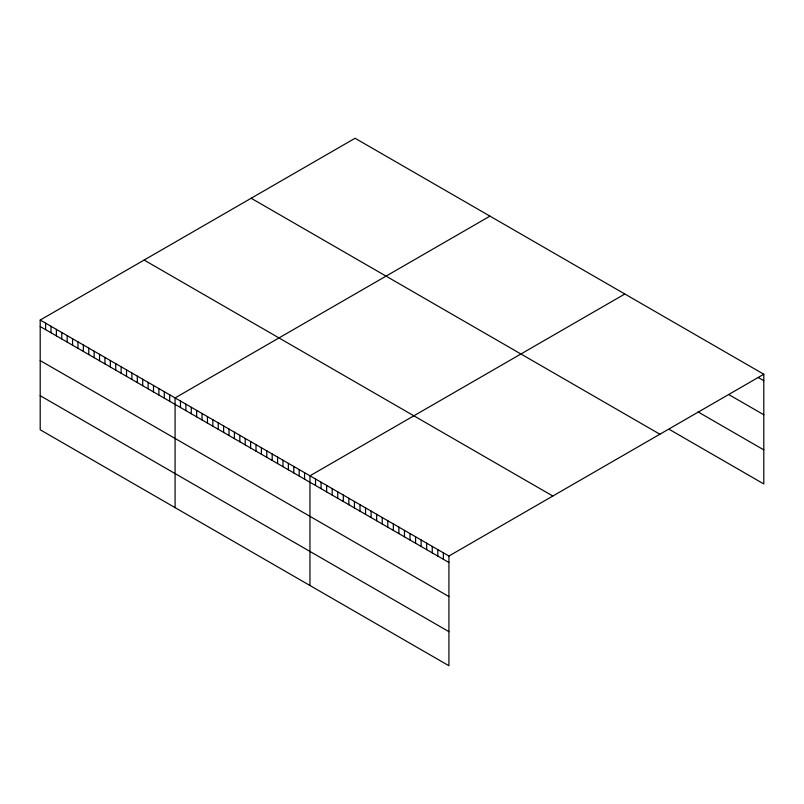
<?xml version="1.0" encoding="UTF-8"?>
<svg xmlns="http://www.w3.org/2000/svg" width="804" height="804" viewBox="0 0 804 804"><rect width="100%" height="100%" fill="white"/><g stroke="black" fill="none" stroke-linecap="round" stroke-linejoin="round"><path stroke-width="1.21" d="M40.2 320.052L448.923 556.026L448.923 665.742L40.2 429.768L40.2 320.052L355.077 138.258L763.8 374.232L763.8 483.948L669.3 429.396M489.948 216.135L175.081 397.92L175.081 507.636M624.829 294.003L309.962 475.797L309.962 585.513M448.923 556.026L763.8 374.232M758.242 377.498L763.8 380.704M728.595 394.452L763.8 414.774M698.023 411.899L763.8 449.878M251.16 198.246L659.893 434.23M144.107 260.054L552.84 496.038M40.2 326.514L448.923 562.488M40.2 360.584L448.923 596.568M40.2 395.689L448.923 631.673M443.366 552.82L443.366 559.282M437.808 549.604L437.808 556.077M432.25 546.398L432.25 552.861M426.693 543.192L426.693 549.655M421.135 539.976L421.135 546.449M415.578 536.77L415.578 543.233M410.02 533.565L410.02 540.027M404.462 530.349L404.462 536.821M398.895 527.143L398.895 533.605M393.337 523.937L393.337 530.399M387.779 520.721L387.779 527.193M382.222 517.515L382.222 523.977M376.664 514.309L376.664 520.771M371.106 511.093L371.106 517.565M365.549 507.887L365.549 514.349M359.991 504.681L359.991 511.143M354.433 501.465L354.433 507.937M348.876 498.259L348.876 504.721M343.308 495.053L343.308 501.515M337.75 491.837L337.75 498.309M332.193 488.631L332.193 495.093M326.635 485.425L326.635 491.887M321.077 482.209L321.077 488.681M315.52 479.003L315.52 485.465M304.565 472.682L304.565 479.144M299.168 469.566L299.168 476.028M293.772 466.451L293.772 472.913M288.375 463.335L288.375 469.797M282.988 460.22L282.988 466.682M277.591 457.104L277.591 463.566M272.194 453.989L272.194 460.461M266.797 450.873L266.797 457.345M261.401 447.758L261.401 454.23M256.004 444.642L256.004 451.114M250.617 441.527L250.617 447.999M245.22 438.411L245.22 444.883M239.823 435.296L239.823 441.768M234.426 432.19L234.426 438.652M229.029 429.075L229.029 435.537M223.633 425.959L223.633 432.421M218.246 422.844L218.246 429.306M212.849 419.728L212.849 426.19M207.452 416.613L207.452 423.075M202.055 413.497L202.055 419.959M196.658 410.382L196.658 416.844M191.262 407.266L191.262 413.728M185.875 404.151L185.875 410.623M180.478 401.035L180.478 407.507M169.684 394.804L169.684 401.276M164.287 391.689L164.287 398.161M158.89 388.573L158.89 395.045M153.504 385.458L153.504 391.93M148.107 382.342L148.107 388.814M142.71 379.237L142.71 385.699M137.313 376.121L137.313 382.583M131.916 373.006L131.916 379.468M126.519 369.89L126.519 376.352M121.133 366.775L121.133 373.237M115.736 363.659L115.736 370.121M110.339 360.544L110.339 367.006M104.942 357.428L104.942 363.89M99.545 354.313L99.545 360.775M94.148 351.197L94.148 357.669M88.762 348.082L88.762 354.554M83.365 344.966L83.365 351.438M77.968 341.851L77.968 348.323M72.571 338.735L72.571 345.207M67.174 335.62L67.174 342.092M61.777 332.504L61.777 338.976M56.391 329.389L56.391 335.861M50.994 326.283L50.994 332.745M45.597 323.168L45.597 329.63"/></g></svg>
